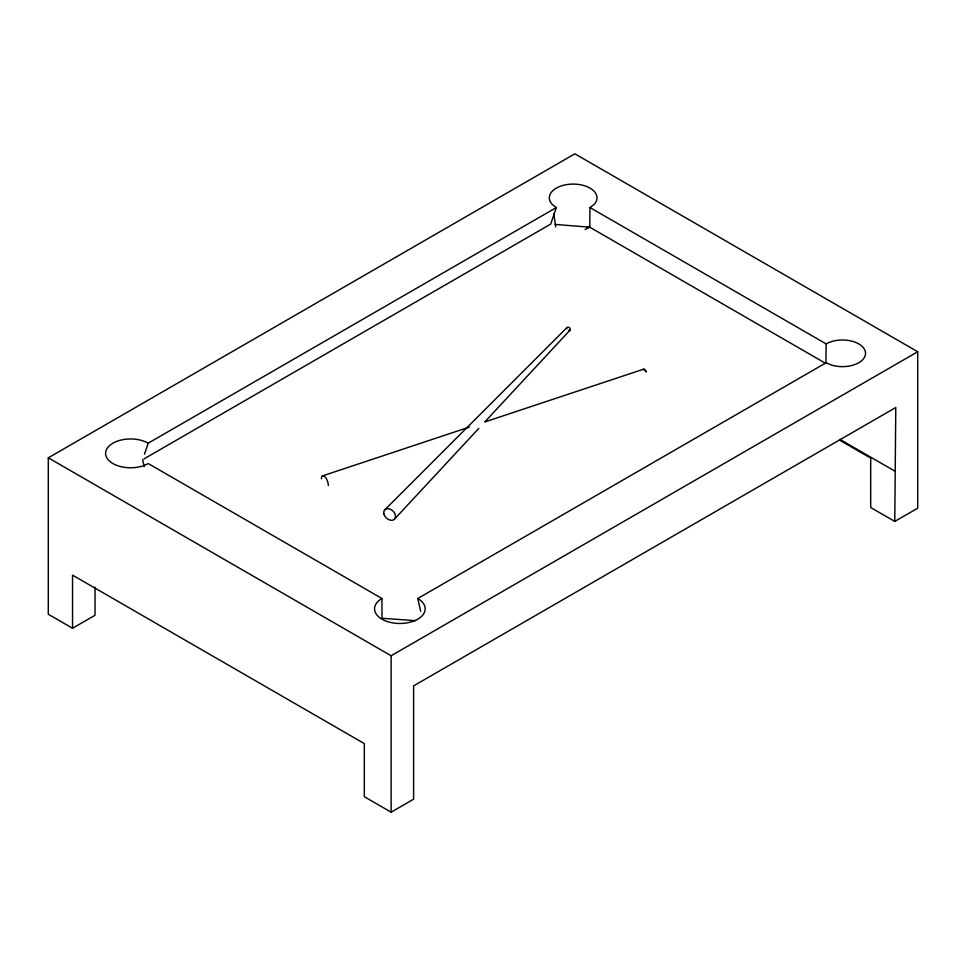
<?xml version="1.0" encoding="UTF-8"?>
<svg xmlns="http://www.w3.org/2000/svg" width="966" height="966" viewBox="0 0 966 966"><rect width="100%" height="100%" fill="white"/><g stroke="black" fill="none" stroke-linecap="round" stroke-linejoin="round"><path stroke-width="1.45" d="M590.009 207.569L826.147 343.896L825.882 363.506L589.743 227.179L590.009 207.569L593.788 204.72A23.824 13.753 0 0 0 573.164 184.083A23.824 13.753 0 0 0 552.528 204.72L556.307 207.569L550.692 224.088L143.91 458.947M72.547 628.25L48.3 614.255L48.3 457.824L574.867 153.811L917.7 351.745L917.7 508.176L894.782 521.411L895.784 407.507L413.617 685.884L413.617 799.208L391.133 812.189L364.315 796.696L364.315 743.591L72.547 575.144L72.547 628.25L95.03 615.27L95.03 587.243M144.477 454.189L148.221 443.177L556.307 207.569M394.744 518.899L478.798 428.385M484.944 421.768L570.025 330.143M384.528 510.072L567.006 327.534M148.221 443.177A24.959 14.405 0 0 0 112.925 443.177A24.959 14.405 0 0 0 112.925 463.559A24.959 14.405 0 0 0 148.221 463.559L381.956 598.497A25.333 14.635 0 0 0 381.956 619.182A25.333 14.635 0 0 0 417.783 619.182A25.333 14.635 0 0 0 417.783 598.497L826.147 362.733L830.917 364.846A23.075 13.319 0 0 0 861.358 360.958A23.075 13.319 0 0 0 857.289 343.111A23.075 13.319 0 0 0 826.147 343.896M48.3 457.824L391.133 655.757L917.7 351.745M585.07 229.51L589.743 227.179L555.196 224.438M322.427 475.912L469.416 427.069M485.113 421.852L643.513 369.217L646.399 372.019A3.997 1.666 71.1 0 0 643.513 369.217M586.833 227.541L589.743 227.179M415.561 620.667L381.956 618.264L381.956 598.497M839.913 439.397L894.782 471.082M839.406 440.025L870.692 458.101L870.692 507.512L894.782 521.411M142.606 459.695L144.26 466.638M417.783 598.497L420.645 611.261M553.784 213.595L555.679 226.901M391.133 655.757L391.133 812.189M321.412 478.834A6.762 2.826 71.1 0 1 324.866 476.661A6.762 2.826 71.1 0 1 328.331 485.548M566.825 328.718A1.992 1.425 44.1 0 1 568.213 327.136A1.992 1.425 44.1 0 1 570.242 329.261A1.992 1.425 44.1 0 1 568.515 330.469M383.937 514.069A6.762 4.818 44.1 0 0 393.814 519.744A6.762 4.818 44.1 0 0 391.17 509.65A6.762 4.818 44.1 0 0 383.937 514.069"/></g></svg>
